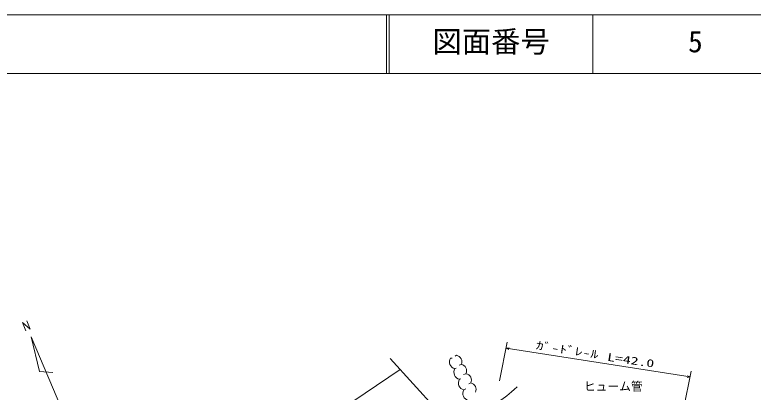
# Model space of a CAD drawing. Units: millimetres, scale not verified. Extents: x 27877 to 667877, y 22695 to 382695.
# Drawn here: x 433196 to 559242, y 318330 to 382695 of the extents above; entities that cross this region are included whole.
import ezdxf
from ezdxf.enums import TextEntityAlignment as Align

# ---------------------------------------------------------------- set-up
doc = ezdxf.new("R2010")
doc.units = ezdxf.units.MM
doc.header["$LTSCALE"] = 1000
doc.layers.add('S-SUV', color=7, linetype='Continuous', lineweight=13)
doc.layers.add('S-SUV-LWCN', color=7, linetype='Continuous', lineweight=13)
doc.styles.add('ＭＳ ゴシック', font='')
doc.styles.get('ＭＳ ゴシック').set_extended_font_data('MS Gothic')

msp = doc.modelspace()

# ---------------------------------------------------------------- linework, layer by layer
at = {"layer": 'S-SUV'}
for p, q in [((667877, 382695), (27877, 382695)), ((496624, 382695), (496624, 372695)), ((497124, 382695), (497124, 372695)), ((531874, 382695), (531874, 372695)), ((27877, 372695), (667877, 372695)), ((435843, 329104), (435229, 330526)), ((435104, 328794), (434500, 330215)), ((434500, 330215), (435843, 329104)), ((436015, 327768), (437442, 321855)), ((436015, 327768), (445797, 304761)), ((515914, 320257), (517249, 326840)), ((517050, 325860), (548461, 320926)), ((505173, 315442), (497295, 324060)), ((507551, 324157), (507844, 324157)), ((508589, 324636), (508376, 324450)), ((509401, 323060), (509042, 322960)), ((437442, 321855), (439674, 321717)), ((498975, 322223), (455068, 292651)), ((508318, 322348), (508509, 322454)), ((510212, 321483), (509813, 321337)), ((548660, 321906), (545795, 307781)), ((509084, 320538), (509334, 320618)), ((511024, 319906), (510691, 319740)), ((509851, 318729), (510159, 318888))]:
    msp.add_line(p, q, dxfattribs=at)
for points in [[(517522, 325640), (517050, 325860), (517566, 325923)], [(547990, 321145), (548461, 320926), (547945, 320862)]]:
    msp.add_lwpolyline(points, dxfattribs=at)
for centre, radius, start, end in [((508613, 323540), 1228, 149.82397, 256.08417), ((508404, 323543), 1108, 334.10785, 80.36807), ((509215, 321967), 1108, 334.10785, 80.36807), ((509380, 321730), 1228, 149.82397, 256.08417), ((510027, 320390), 1108, 334.10785, 80.36807), ((510146, 319921), 1228, 149.82397, 256.08417), ((510839, 318814), 1108, 334.10785, 80.36807), ((510912, 318111), 1228, 149.82397, 256.08417)]:
    msp.add_arc(centre, radius, start, end, dxfattribs=at)
at = {"layer": 'S-SUV-LWCN'}
msp.add_lwpolyline([(513070, 315567), (514054, 315914), (515017, 316317), (515690, 316675), (516343, 317091), (517176, 317711), (517988, 318390), (518459, 318806), (518927, 319228)], dxfattribs=at)

# ---------------------------------------------------------------- texts
at = {"layer": 'S-SUV', "style": 'ＭＳ ゴシック'}
for s, height, p in [('図面番号', 3666, (504499, 375195)), ('5', 3666, (548124, 375195)), ('ヒューム管', 1466, (530362, 318142))]:
    msp.add_text(s, height=height, dxfattribs=at).set_placement(p, align=Align.BOTTOM_LEFT)
at = {"layer": 'S-SUV', "style": 'ＭＳ ゴシック', "width": 1.5}
for s, rotation, p in [('ｶﾞ-ﾄﾞﾚ-ﾙ', 351.3, (521988, 325310)), ('L=42.0', 351.7, (534189, 323310))]:
    msp.add_text(s, height=1320, rotation=rotation, dxfattribs=at).set_placement(p, align=Align.BOTTOM_LEFT)

doc.saveas('drawing.dxf')
